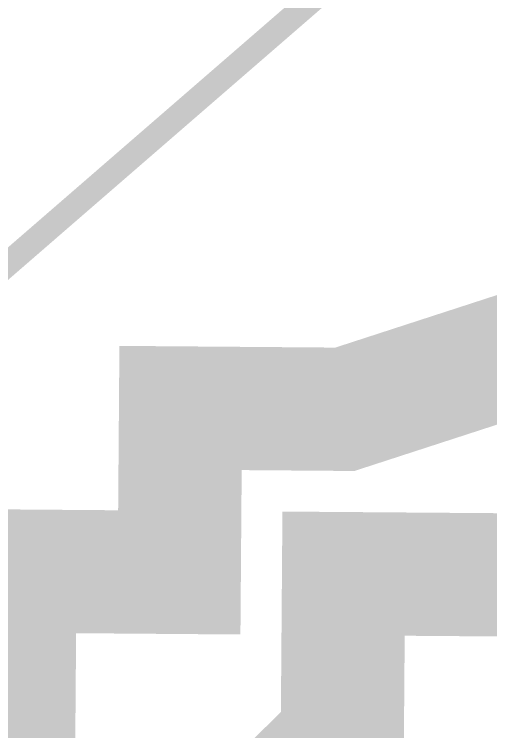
# Model space of a CAD drawing. Header units: metres. Extents: x 326467 to 340077, y 1811030 to 1824953.
# Drawn here: x 327341.12 to 327352.84, y 1813695.72 to 1813713.36 of the extents above; entities that cross this region are included whole.
import ezdxf

# ---------------------------------------------------------------- set-up
doc = ezdxf.new("R2010")
doc.units = ezdxf.units.M
doc.header["$MEASUREMENT"] = 0
for name, color, linetype in [('HAZARDS LINE', 1, 'Continuous'), ('HIGH TIDE LINE', 6, 'Continuous'), ('NDZ-200M FROM CRZ', 30, 'Continuous'), ('SURVEY PLOT BOUNDARY', 35, 'Continuous')]:
    doc.layers.add(name, color=color, linetype=linetype)

# ---------------------------------------------------------------- blocks, each defined once
blk = doc.blocks.new('16')
at = {"layer": 'HAZARDS LINE', "lineweight": 18, "const_width": 3.032}
blk.add_lwpolyline([(327337.032, 1813691.614), (327341.106, 1813695.626), (327341.137, 1813699.669), (327345.18, 1813699.637), (327345.211, 1813703.681), (327349.253, 1813703.649), (327361.412, 1813707.599), (327361.443, 1813711.642), (327365.485, 1813711.611), (327377.675, 1813719.603), (327381.717, 1813719.572), (327381.749, 1813723.615), (327385.791, 1813723.584), (327385.822, 1813727.627), (327389.865, 1813727.596)], dxfattribs=at)
at = {"layer": 'HIGH TIDE LINE', "color": 220, "linetype": 'Continuous', "lineweight": 15, "true_color": 0xff00c5, "const_width": 3.032}
blk.add_lwpolyline([(327442.791, 1813775.707), (327438.686, 1813767.652), (327434.643, 1813767.683), (327430.57, 1813763.672), (327422.423, 1813755.648), (327418.349, 1813751.636), (327414.275, 1813747.624), (327414.244, 1813743.581), (327406.097, 1813735.557), (327401.992, 1813727.502), (327397.95, 1813727.533), (327397.918, 1813723.49), (327393.845, 1813719.479), (327385.729, 1813715.498), (327377.613, 1813711.517), (327373.539, 1813707.505), (327369.465, 1813703.493), (327365.423, 1813703.525), (327361.38, 1813703.556), (327357.307, 1813699.544), (327353.264, 1813699.575), (327349.222, 1813699.606), (327349.191, 1813695.563), (327345.117, 1813691.551)], dxfattribs=at)
at = {"layer": 'NDZ-200M FROM CRZ', "const_width": 3.032, "flags": 128}
blk.add_lwpolyline([(327345.117, 1813691.551), (327349.191, 1813695.563), (327349.222, 1813699.606), (327353.264, 1813699.575), (327357.307, 1813699.544), (327361.38, 1813703.556), (327365.423, 1813703.525), (327369.465, 1813703.493), (327373.539, 1813707.505), (327377.613, 1813711.517), (327385.729, 1813715.498), (327393.845, 1813719.479), (327397.918, 1813723.49), (327397.95, 1813727.533), (327401.992, 1813727.502), (327406.097, 1813735.557), (327414.244, 1813743.581), (327414.275, 1813747.624), (327418.349, 1813751.636), (327422.423, 1813755.648), (327430.57, 1813763.672), (327434.643, 1813767.683), (327438.686, 1813767.652), (327442.791, 1813775.707)], dxfattribs=at)
at = {"layer": 'SURVEY PLOT BOUNDARY', "lineweight": 18, "const_width": 0.606}
blk.add_lwpolyline([(327158.791, 1813644.469), (327243.994, 1813684.245), (327256.059, 1813676.065), (327276.115, 1813655.694), (327292.285, 1813655.569), (327304.506, 1813667.605), (327304.568, 1813675.691), (327406.315, 1813763.859), (327422.735, 1813796.079), (327451.562, 1813864.592), (327463.752, 1813872.585), (327471.837, 1813872.523), (327467.825, 1813876.597), (327459.803, 1813884.745), (327459.865, 1813892.832), (327480.389, 1813933.106), (327520.876, 1813940.881), (327521.251, 1813989.397), (327513.29, 1814005.632), (327513.384, 1814017.761), (327529.928, 1814066.153), (327534.064, 1814078.251), (327522.062, 1814094.517), (327620.297, 1814251.449)], dxfattribs=at)
blk.add_lwpolyline([(327304.568, 1813675.691), (327304.537, 1813671.648), (327269.372, 1813829.609), (327241.792, 1813922.818), (327307.095, 1814003.18), (327352.654, 1814144.344), (327522.062, 1814094.517), (327534.064, 1814078.251), (327529.928, 1814066.153), (327513.384, 1814017.761), (327513.29, 1814005.632), (327521.251, 1813989.397), (327520.876, 1813940.881), (327480.389, 1813933.106), (327459.865, 1813892.832), (327459.803, 1813884.745), (327467.825, 1813876.597), (327471.837, 1813872.523), (327463.752, 1813872.585), (327451.562, 1813864.592), (327422.735, 1813796.079), (327406.315, 1813763.859)], close=True, dxfattribs=at)

msp = doc.modelspace()

# ---------------------------------------------------------------- block references
msp.add_blockref('16', (0, 0))

doc.saveas('drawing.dxf')
